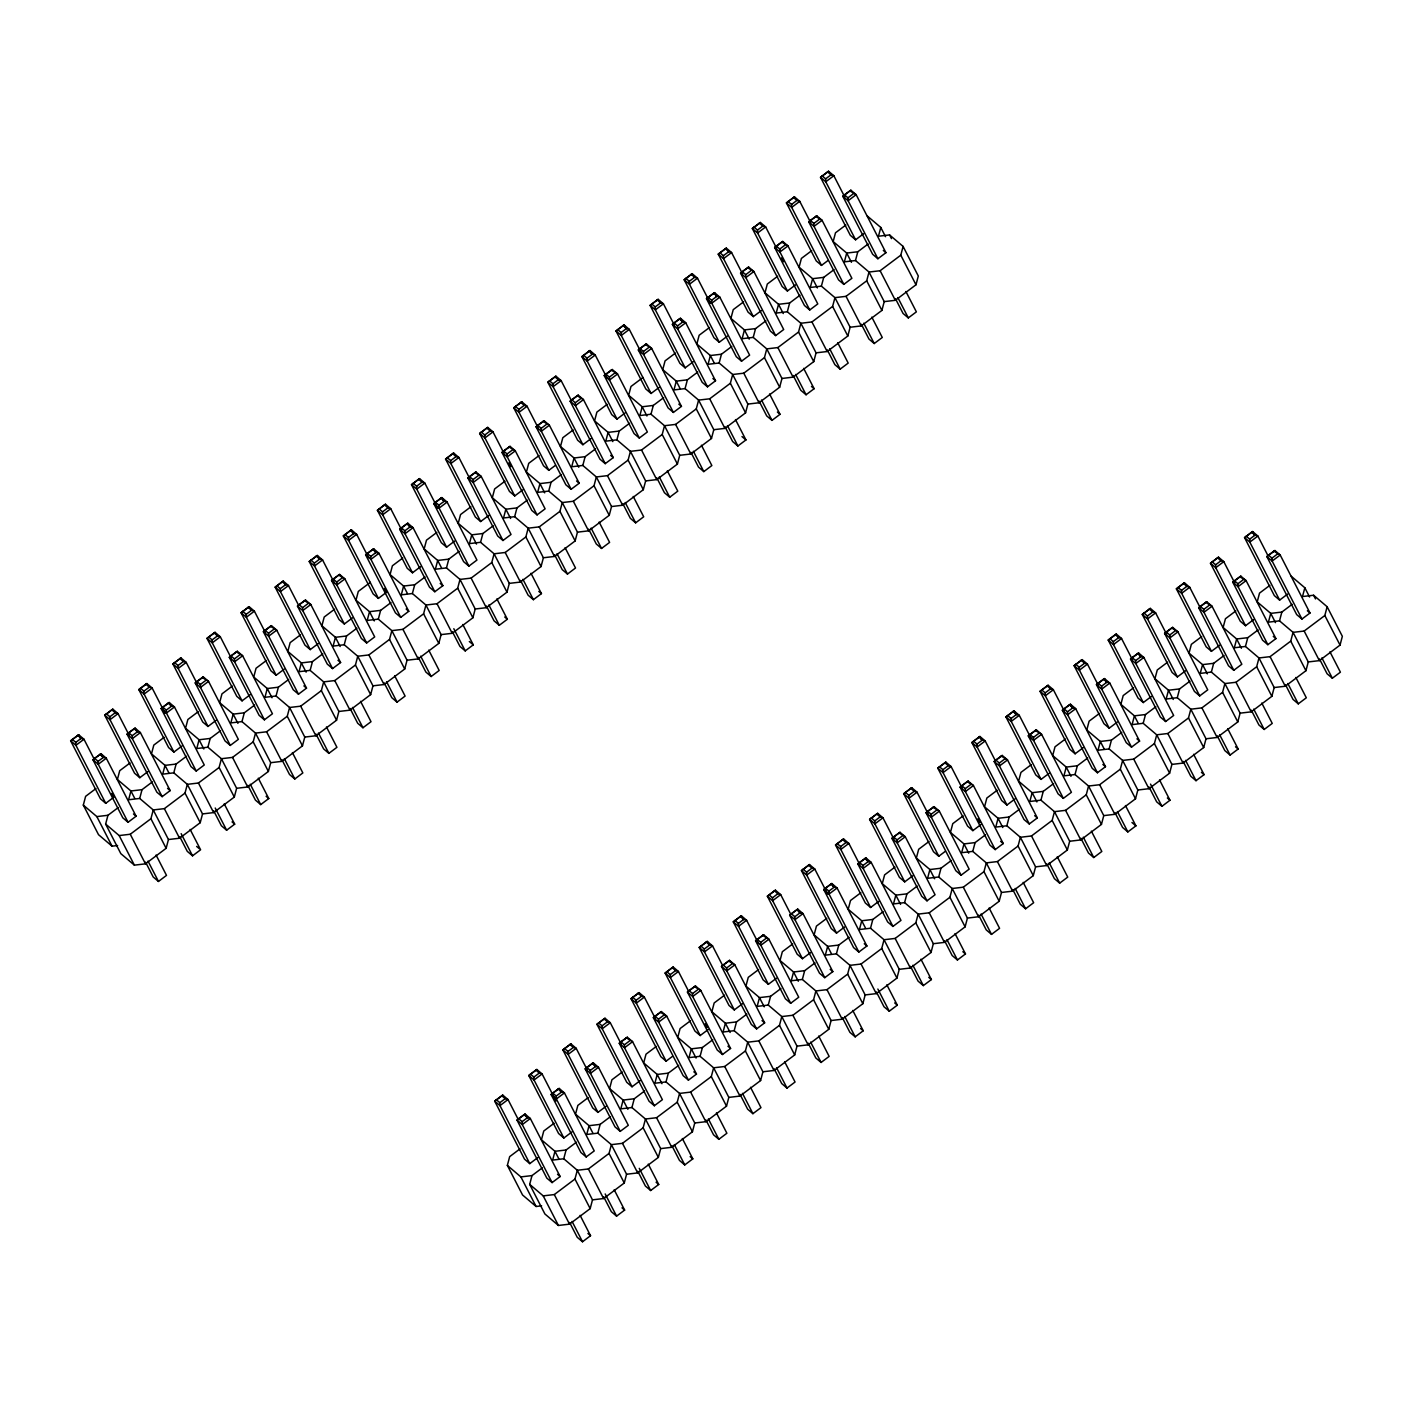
<?xml version="1.0" encoding="UTF-8"?>
<svg xmlns="http://www.w3.org/2000/svg" width="1413" height="1413" viewBox="0 0 1413 1413"><rect width="100%" height="100%" fill="white"/><g stroke="black" fill="none" stroke-linecap="round" stroke-linejoin="round"><path stroke-width="1.5" d="M117.597 845.522L112.051 846.175L98.521 834.677L83.314 805.092L85.628 796.331L95.96 788.56M130.049 762.949L119.716 770.703L117.403 779.481L130.932 790.98L128.618 799.758L139.71 798.451L153.24 809.949L168.447 839.534L166.133 848.312L145.468 863.838L134.376 865.145L120.829 853.646L105.639 824.062L107.953 815.283L118.286 807.529M139.71 798.451L142.024 789.673L152.357 781.901M105.639 824.062L119.169 835.56L130.261 834.253L150.926 818.728L153.24 809.949L164.35 808.642L185.015 793.099L187.328 784.339L173.799 772.84L162.707 774.147L165.021 765.369L151.491 753.871L153.805 745.093L164.138 737.321M173.799 772.84L176.113 764.062L186.445 756.291M168.447 839.534L179.557 838.227L200.222 822.684L202.536 813.923L213.646 812.599L234.311 797.073L236.625 788.295L221.417 758.71L207.888 747.212L210.201 738.451L220.534 730.68M202.536 813.923L187.328 784.339L198.438 783.014L219.103 767.489L221.417 758.71L232.527 757.403L253.192 741.878L255.506 733.1L241.976 721.601L230.867 722.908L233.18 714.13L219.651 702.632L221.965 693.871L232.297 686.1M241.976 721.601L244.29 712.823L254.623 705.069M236.625 788.295L247.717 786.988L268.382 771.463L270.713 762.684L281.805 761.377L302.47 745.852L304.784 737.074L289.577 707.489L276.047 695.991L278.379 687.213L288.711 679.441M270.713 762.684L255.506 733.1L266.598 731.793L287.263 716.267L289.577 707.489L300.686 706.182L321.352 690.639L323.665 681.878L310.136 670.38L299.044 671.687L301.358 662.909L287.828 651.411L290.142 642.632L300.474 634.861M310.136 670.38L312.45 661.602L322.782 653.83M304.784 737.074L315.894 735.767L336.559 720.224L338.873 711.463L349.982 710.156L370.648 694.613L372.961 685.835L357.754 656.25L344.224 644.752L346.538 635.991L356.871 628.22M338.873 711.463L323.665 681.878L334.775 680.571L355.44 665.028L357.754 656.25L368.864 654.943L389.529 639.418L391.843 630.64L378.313 619.141L367.203 620.448L369.517 611.67L355.988 600.189L358.301 591.411L370.365 582.35M378.313 619.141L380.627 610.363L390.959 602.609M372.961 685.835L384.053 684.528L404.719 669.003L407.05 660.224L418.142 658.917L438.807 643.392L441.121 634.614L425.931 605.029L412.384 593.531L414.716 584.752L425.048 576.981M407.05 660.224L391.843 630.64L402.935 629.333L423.6 613.807L425.931 605.029L437.023 603.722L457.688 588.197L460.002 579.418L446.473 567.92L435.381 569.227L437.694 560.449L424.165 548.951L426.479 540.172L436.811 532.418M446.473 567.92L448.786 559.142L459.119 551.37M441.121 634.614L452.231 633.307L472.896 617.781L475.21 609.003L486.319 607.696L506.984 592.153L509.298 583.375L494.091 553.79L480.561 542.292L482.875 533.531L493.208 525.76M475.21 609.003L460.002 579.418L471.112 578.111L491.777 562.568L494.091 553.79L505.2 552.483L525.866 536.958L528.179 528.179L514.65 516.681L503.54 517.988L505.854 509.228L492.325 497.729L494.638 488.951L504.971 481.179M514.65 516.681L516.964 507.903L527.296 500.149M509.298 583.375L520.39 582.068L541.055 566.542L543.387 557.764L554.479 556.457L575.144 540.932L577.458 532.153L562.268 502.569L548.721 491.07L551.052 482.292L561.385 474.538M543.387 557.764L528.179 528.179L539.271 526.872L559.937 511.347L562.268 502.569L573.36 501.262L594.025 485.736L596.339 476.958L582.81 465.46L571.717 466.767L574.031 457.989L560.502 446.49L562.816 437.712L573.148 429.958M582.81 465.46L585.123 456.682L595.456 448.91M577.458 532.153L588.567 530.846L609.233 515.321L611.546 506.543L622.656 505.236L643.321 489.693L645.635 480.932L630.428 451.348L616.898 439.849L619.212 431.071L629.544 423.299M611.546 506.543L596.339 476.958L607.449 475.651L628.114 460.108L630.428 451.348L641.537 450.023L662.202 434.498L664.516 425.719L650.987 414.221L639.877 415.528L642.191 406.767L628.661 395.269L630.975 386.491L643.039 377.43M650.987 414.221L653.301 405.443L663.633 397.689M645.635 480.932L656.727 479.608L677.41 464.082L679.724 455.304L690.816 453.997L711.481 438.472L713.795 429.693L698.605 400.109L685.058 388.61L687.389 379.832L697.722 372.078M679.724 455.304L664.516 425.719L675.608 424.412L696.273 408.887L698.605 400.109L709.697 398.802L730.362 383.276L732.676 374.498L719.146 363L708.054 364.307L710.368 355.528L696.839 344.03L699.152 335.252L709.485 327.498M541.638 1205.837L536.092 1206.49L522.563 1194.992L507.355 1165.407L509.669 1156.646L520.002 1148.875M719.146 363L721.46 354.221L731.793 346.45M554.09 1123.264L543.758 1131.018L541.444 1139.796L554.973 1151.295L552.66 1160.073L563.752 1158.766L577.299 1170.264L592.489 1199.849L590.175 1208.627L569.51 1224.153L558.418 1225.46L544.888 1213.961L529.681 1184.377L531.995 1175.598L542.327 1167.845M713.795 429.693L724.904 428.386L745.569 412.861L747.883 404.083L758.993 402.776L779.658 387.233L781.972 378.472L766.764 348.887L753.235 337.389L755.549 328.611L765.881 320.839M747.883 404.083L732.676 374.498L743.786 373.191L764.451 357.648L766.764 348.887L777.874 347.563L798.539 332.037L800.853 323.259L787.324 311.761L776.214 313.068L778.528 304.307L764.998 292.809L767.312 284.031L777.645 276.259M563.752 1158.766L566.083 1149.988L576.416 1142.216M787.324 311.761L789.637 303L799.97 295.229M529.681 1184.377L543.21 1195.875L554.302 1194.568L574.967 1179.043L577.299 1170.264L588.391 1168.957L609.056 1153.414L611.37 1144.654L597.84 1133.155L586.748 1134.462L589.062 1125.684L575.533 1114.186L577.846 1105.408L588.179 1097.636M597.84 1133.155L600.154 1124.377L610.487 1116.606M781.972 378.472L793.082 377.147L813.747 361.622L816.06 352.844L827.153 351.537L847.818 336.011L850.131 327.233L834.942 297.648L821.395 286.15L823.726 277.372L834.059 269.618M816.06 352.844L800.853 323.259L811.945 321.952L832.61 306.427L834.942 297.648L846.034 296.341L866.699 280.816L869.013 272.038L855.483 260.54L844.391 261.847L846.705 253.068L833.175 241.57L835.489 232.792L845.822 225.038M592.489 1199.849L603.598 1198.542L624.263 1182.999L626.577 1174.238L637.687 1172.931L658.352 1157.388L660.666 1148.61L645.458 1119.025L631.929 1107.527L634.243 1098.766L644.575 1090.995M855.483 260.54L857.797 251.761L868.13 243.99M626.577 1174.238L611.37 1144.654L622.479 1143.329L643.145 1127.804L645.458 1119.025L656.568 1117.718L677.233 1102.193L679.547 1093.415L666.018 1081.916L654.908 1083.223L657.222 1074.445L643.692 1062.947L646.006 1054.186L656.339 1046.415M867.246 215.959L880.794 227.458L878.462 236.236L889.572 234.929L903.101 246.427L918.309 276.012L915.995 284.772L895.33 300.315L884.22 301.623L881.906 310.401L861.241 325.926L850.131 327.233M666.018 1081.916L668.331 1073.138L678.664 1065.384M884.22 301.623L869.013 272.038L880.122 270.731L900.788 255.188L903.101 246.427M660.666 1148.61L671.758 1147.303L692.441 1131.778L694.754 1122.999L705.846 1121.692L726.512 1106.167L728.825 1097.389L713.636 1067.804L700.089 1056.306L702.42 1047.528L712.753 1039.756M694.754 1122.999L679.547 1093.415L690.639 1092.108L711.304 1076.582L713.636 1067.804L724.728 1066.497L745.393 1050.972L747.707 1042.193L734.177 1030.695L723.085 1032.002L725.399 1023.224L711.869 1011.726L714.183 1002.947L724.516 995.194M734.177 1030.695L736.491 1021.917L746.823 1014.145M728.825 1097.389L739.935 1096.082L760.6 1080.556L762.914 1071.778L774.024 1070.471L794.689 1054.928L797.003 1046.15L781.795 1016.565L768.266 1005.067L770.58 996.306L780.912 988.535M762.914 1071.778L747.707 1042.193L758.816 1040.886L779.481 1025.343L781.795 1016.565L792.905 1015.258L813.57 999.733L815.884 990.955L802.354 979.456L791.245 980.763L793.558 972.003L780.029 960.504L782.343 951.726L792.675 943.955M802.354 979.456L804.668 970.678L815.001 962.924M797.003 1046.15L808.112 1044.843L828.777 1029.318L831.091 1020.539L842.183 1019.232L862.848 1003.707L865.162 994.929L849.972 965.344L836.425 953.846L838.757 945.067L849.089 937.314M831.091 1020.539L815.884 990.955L826.976 989.648L847.641 974.122L849.972 965.344L861.065 964.037L881.73 948.512L884.043 939.733L870.514 928.235L859.422 929.542L861.736 920.764L848.206 909.265L850.52 900.487L860.853 892.733M870.514 928.235L872.828 919.457L883.16 911.685M865.162 994.929L876.272 993.622L896.937 978.096L899.251 969.318L910.361 968.011L931.026 952.468L933.339 943.707L918.132 914.105L904.603 902.624L906.916 893.846L917.249 886.075M899.251 969.318L884.043 939.733L895.153 938.426L915.818 922.883L918.132 914.105L929.242 912.798L949.907 897.273L952.221 888.494L938.691 876.996L927.582 878.303L929.895 869.543L916.366 858.044L918.68 849.266L929.012 841.494M938.691 876.996L941.005 868.218L951.338 860.464M933.339 943.707L944.449 942.383L965.114 926.857L967.428 918.079L978.52 916.772L999.185 901.247L1001.499 892.468L986.309 862.884L972.762 851.385L975.094 842.607L985.426 834.853M967.428 918.079L952.221 888.494L963.313 887.187L983.978 871.662L986.309 862.884L997.401 861.577L1018.067 846.051L1020.38 837.273L1006.851 825.775L995.759 827.082L998.073 818.304L984.543 806.805L986.857 798.027L997.189 790.273M1006.851 825.775L1009.165 816.997L1019.497 809.225M1001.499 892.468L1012.609 891.161L1033.274 875.636L1035.588 866.858L1046.697 865.551L1067.363 850.008L1069.676 841.247L1054.469 811.663L1040.939 800.164L1043.253 791.386L1053.586 783.614M1035.588 866.858L1020.38 837.273L1031.49 835.966L1052.155 820.423L1054.469 811.663L1065.579 810.338L1086.244 794.812L1088.558 786.034L1075.028 774.536L1063.918 775.843L1066.232 767.082L1052.703 755.584L1055.016 746.806L1065.349 739.034M1075.028 774.536L1077.342 765.775L1087.674 758.004M1069.676 841.247L1080.786 839.923L1101.451 824.397L1103.765 815.619L1114.857 814.312L1135.522 798.787L1137.836 790.008L1122.646 760.424L1109.117 748.925L1111.43 740.147L1121.763 732.393M1103.765 815.619L1088.558 786.034L1099.65 784.727L1120.315 769.202L1122.646 760.424L1133.738 759.117L1154.403 743.591L1156.717 734.813L1143.188 723.315L1132.096 724.622L1134.409 715.843L1120.88 704.345L1123.194 695.567L1133.526 687.813M1143.188 723.315L1145.501 714.536L1155.834 706.765M1137.836 790.008L1148.946 788.701L1169.611 773.176L1171.925 764.398L1183.034 763.091L1203.699 747.548L1206.013 738.787L1190.806 709.202L1177.276 697.704L1179.59 688.926L1189.923 681.154M1171.925 764.398L1156.717 734.813L1167.827 733.506L1188.492 717.963L1190.806 709.202L1201.915 707.878L1222.581 692.352L1224.894 683.574L1211.365 672.076L1200.255 673.4L1202.569 664.622L1189.04 653.124L1191.353 644.346L1201.686 636.574M1211.365 672.076L1213.679 663.315L1224.011 655.544M1206.013 738.787L1217.123 737.462L1237.788 721.937L1240.102 713.159L1251.194 711.852L1271.859 696.326L1274.173 687.548L1258.983 657.963L1245.454 646.465L1247.767 637.687L1258.1 629.933M1240.102 713.159L1224.894 683.574L1236.004 682.267L1256.669 666.742L1258.983 657.963L1270.075 656.656L1290.74 641.131L1293.054 632.353L1279.524 620.855L1268.432 622.162L1270.746 613.383L1257.217 601.885L1259.531 593.107L1269.863 585.353M1279.524 620.855L1281.838 612.076L1292.171 604.305M1291.288 576.274L1304.835 587.773L1302.503 596.551L1313.613 595.244L1327.143 606.742L1342.35 636.327L1340.036 645.105L1319.371 660.63L1308.261 661.938L1305.948 670.716L1285.282 686.241L1274.173 687.548M1308.261 661.938L1293.054 632.353L1304.164 631.046L1324.829 615.52L1327.143 606.742M93.912 758.587L83.968 739.246L78.704 734.778L70.65 740.818L100.464 798.822L105.728 803.308L113.782 797.25L111.804 793.382M128.989 734.901L118.056 713.636L112.793 709.149L104.739 715.208L134.553 773.211L139.816 777.698L147.87 771.639M165.056 713.159L152.145 688.025L146.864 683.539L138.827 689.597L168.624 747.601L173.905 752.069L181.959 746.029M197.149 683.68L186.233 662.414L180.952 657.928L172.898 663.969L202.713 721.99L207.994 726.459L216.03 720.418M231.237 658.052L220.304 636.786L215.041 632.317L206.987 638.358L236.801 696.362L242.065 700.848L250.119 694.79M265.326 632.441L254.393 611.175L249.13 606.689L241.075 612.747L270.89 670.751L276.153 675.237L284.207 669.179M298.408 604.888L288.482 585.565L283.201 581.079L275.164 587.137L304.961 645.14L310.242 649.609L318.296 643.569M334.492 583.145L322.57 559.954L317.289 555.468L309.235 561.526L339.049 619.53L344.33 623.998L352.367 617.958M368.563 557.534L356.641 534.326L351.378 529.857L343.324 535.898L373.138 593.902L378.401 598.388L386.456 592.33L384.477 588.462M94.583 758.357L92.975 759.788L122.772 817.791L128.053 822.278L136.107 816.219L106.293 758.216L101.012 753.73L94.583 758.357L98.098 761.342L98.239 764.256L128.053 822.278M401.663 529.981L390.73 508.715L385.466 504.229L377.412 510.287L407.227 568.291L412.49 572.777L420.544 566.719M128.671 732.746L127.046 734.177L156.861 792.181L162.142 796.649L170.178 790.609L140.382 732.605L135.1 728.119L128.671 732.746L132.186 735.731L132.327 738.646L162.142 796.649M437.73 508.238L424.818 483.105L419.537 478.618L411.501 484.677L441.298 542.68L446.579 547.167L454.633 541.108M162.76 707.136L161.135 708.549L190.949 766.553L196.213 771.039L204.267 764.981L174.453 706.977L169.189 702.508L162.76 707.136L166.275 710.121L166.416 713.035L196.213 771.039M469.84 478.76L458.907 457.494L453.626 453.008L445.572 459.066L475.386 517.07L480.667 521.538L488.704 515.498M196.849 681.508L195.224 682.938L225.038 740.942L230.301 745.428L238.355 739.37L208.541 681.366L203.278 676.898L196.849 681.508L200.363 684.493L200.487 687.424L230.301 745.428M503.911 453.149L492.978 431.866L487.715 427.397L479.661 433.438L509.475 491.441L514.738 495.928L522.792 489.869M230.92 655.897L229.312 657.328L259.109 715.331L264.39 719.818L272.444 713.759L242.63 655.756L237.349 651.269L230.92 655.897L234.434 658.882L234.576 661.814L264.39 719.818M538 427.521L527.067 406.255L521.803 401.787L513.749 407.827L543.563 465.831L548.827 470.317L555.274 465.478M265.008 630.286L263.383 631.717L293.197 689.721L298.479 694.189L306.515 688.149L276.718 630.145L271.437 625.659L265.008 630.286L268.523 633.271L268.664 636.186L298.479 694.189M571.099 399.985L561.155 380.645L555.874 376.158L547.838 382.217L577.634 440.22L582.915 444.706L590.97 438.648M299.097 604.676L297.472 606.089L327.286 664.11L332.55 668.579L340.604 662.538L310.789 604.517L305.526 600.048L299.097 604.676L302.612 607.661L302.753 610.575L332.55 668.579M607.166 378.225L595.244 355.034L589.963 350.548L581.909 356.606L611.723 414.61L617.004 419.078L625.041 413.038M333.185 579.047L331.56 580.478L361.375 638.482L366.638 642.968L374.692 636.91L344.878 578.906L339.615 574.437L333.185 579.047L336.7 582.05L336.824 584.964L366.638 642.968M641.255 352.614L629.315 329.406L624.051 324.937L615.997 330.978L645.812 388.981L651.075 393.468L659.129 387.427M367.256 553.437L365.649 554.867L395.446 612.871L400.727 617.357L408.781 611.299L378.967 553.295L373.686 548.809L367.256 553.437L370.771 556.422L370.913 559.354L400.727 617.357M674.337 325.061L663.404 303.795L658.14 299.326L650.086 305.367L679.9 363.371L685.164 367.857L693.218 361.799M401.345 527.826L399.72 529.257L429.534 587.26L434.815 591.729L442.87 585.689L413.055 527.685L407.774 523.199L401.345 527.826L404.86 530.811L405.001 533.725L434.815 591.729M710.403 303.318L697.492 278.184L692.211 273.698L684.175 279.756L713.971 337.76L719.252 342.246L727.306 336.188M435.434 502.216L433.809 503.629L463.623 561.65L468.886 566.118L476.94 560.078L447.126 502.074L441.863 497.588L435.434 502.216L438.948 505.2L439.09 508.115L468.886 566.118M742.514 273.839L731.581 252.574L726.3 248.087L718.246 254.146L748.06 312.149L753.341 316.618L761.377 310.577M469.522 476.587L467.897 478.018L497.712 536.022L502.975 540.508L511.029 534.45L481.215 476.446L475.951 471.977L469.522 476.587L473.037 479.59L473.161 482.504L502.975 540.508M776.585 248.229L765.652 226.945L760.388 222.477L752.334 228.517L782.148 286.539L787.412 291.007L795.466 284.967M503.593 450.977L501.986 452.407L531.783 510.411L537.064 514.897L545.118 508.839L515.303 450.835L510.04 446.349L503.593 450.977L507.108 453.962L507.249 456.894L537.064 514.897M810.673 222.6L799.74 201.335L794.477 196.866L786.423 202.907L816.237 260.91L821.501 265.397L827.947 260.557M537.682 425.366L536.057 426.797L565.871 484.8L571.152 489.269L579.206 483.228L549.392 425.225L544.111 420.738L537.682 425.366L541.197 428.351L541.338 431.265L571.152 489.269M844.762 196.99L833.829 175.724L828.548 171.238L820.511 177.296L850.308 235.3L855.589 239.786L863.643 233.728M571.77 399.755L570.146 401.186L599.96 459.19L605.223 463.658L613.277 457.618L583.463 399.614L578.2 395.128L571.77 399.755L575.285 402.74L575.427 405.655L605.223 463.658M605.859 374.145L604.234 375.558L634.048 433.561L639.312 438.048L647.366 431.989L617.552 373.986L612.288 369.517L605.859 374.145L609.374 377.13L609.498 380.044L639.312 438.048M639.948 348.516L638.323 349.947L668.119 407.951L673.4 412.437L681.455 406.379L651.64 348.375L646.377 343.889L639.948 348.516L643.445 351.501L643.586 354.433L673.4 412.437M674.019 322.906L672.394 324.336L702.208 382.34L707.489 386.826L715.543 380.768L685.729 322.765L680.448 318.278L674.019 322.906L677.534 325.891L677.675 328.805L707.489 386.826M708.107 297.295L706.482 298.726L736.297 356.73L741.56 361.198L749.614 355.158L719.818 297.154L714.536 292.668L708.107 297.295L711.622 300.28L711.763 303.194L741.56 361.198M742.196 271.685L740.571 273.098L770.385 331.101L775.649 335.588L783.703 329.529L753.888 271.526L748.625 267.057L742.196 271.685L745.711 274.67L745.834 277.584L775.649 335.588M776.285 246.056L774.66 247.487L804.456 305.491L809.737 309.977L817.791 303.919L787.977 245.915L782.714 241.446L776.285 246.056L779.799 249.041L779.923 251.973L809.737 309.977M810.356 220.446L808.731 221.876L838.545 279.88L843.826 284.366L851.88 278.308L822.066 220.304L816.785 215.818L810.356 220.446L813.87 223.431L814.012 226.363L843.826 284.366M844.444 194.835L842.819 196.266L872.633 254.269L877.897 258.738L885.951 252.697L856.154 194.694L850.873 190.207L844.444 194.835L847.959 197.82L848.1 200.734L877.897 258.738M517.953 1118.902L508.009 1099.561L502.745 1095.093L494.691 1101.133L524.506 1159.137L529.769 1163.623L537.823 1157.565M556.016 1101.027L542.097 1073.951L536.834 1069.464L528.78 1075.523L558.594 1133.526L563.858 1138.013L571.912 1131.954M587.119 1069.606L576.186 1048.34L570.905 1043.854L562.869 1049.912L592.665 1107.916L597.946 1112.384L606 1106.344M621.208 1043.995L610.275 1022.729L604.994 1018.243L596.94 1024.284L626.754 1082.305L632.035 1086.774L640.071 1080.733M655.279 1018.367L644.346 997.101L639.082 992.633L631.028 998.673L660.842 1056.677L666.106 1061.163L672.553 1056.323M688.378 990.831L678.434 971.49L673.171 967.004L665.117 973.062L694.931 1031.066L700.194 1035.552L708.249 1029.494M722.467 965.22L712.523 945.88L707.242 941.394L699.205 947.452L729.002 1005.455L734.283 1009.924L742.337 1003.884M758.534 943.46L746.612 920.269L741.33 915.783L733.276 921.841L763.091 979.845L768.372 984.313L776.408 978.273M790.626 913.981L780.683 894.641L775.419 890.172L767.365 896.213L797.179 954.217L802.443 958.703L810.497 952.645M518.624 1118.672L517.017 1120.103L546.813 1178.106L552.094 1182.593L560.149 1176.534L530.334 1118.531L525.053 1114.045L518.624 1118.672L522.139 1121.657L522.28 1124.589L552.094 1182.593M827.7 894.164L814.771 869.03L809.508 864.562L801.454 870.602L831.268 928.606L836.531 933.092L844.585 927.034M552.713 1093.061L551.088 1094.492L580.902 1152.496L586.183 1156.964L594.237 1150.924L564.423 1092.92L559.142 1088.434L552.713 1093.061L556.227 1096.046L556.369 1098.961L586.183 1156.964M859.793 864.685L848.86 843.42L843.579 838.933L835.542 844.992L865.339 902.995L870.62 907.482L878.674 901.423M586.801 1067.451L585.176 1068.864L614.991 1126.868L620.254 1131.354L628.308 1125.313L598.494 1067.292L593.23 1062.823L586.801 1067.451L590.316 1070.436L590.457 1073.35L620.254 1131.354M893.881 839.075L882.948 817.809L877.667 813.323L869.613 819.381L899.427 877.385L904.709 881.853L912.745 875.813M620.89 1041.823L619.265 1043.253L649.079 1101.257L654.343 1105.743L662.397 1099.685L632.582 1041.681L627.319 1037.213L620.89 1041.823L624.405 1044.808L624.528 1047.74L654.343 1105.743M927.952 813.464L917.019 792.181L911.756 787.712L903.702 793.753L933.516 851.756L938.78 856.243L945.226 851.403M654.978 1016.212L653.354 1017.643L683.15 1075.646L688.431 1080.133L696.485 1074.074L666.671 1016.071L661.408 1011.584L654.978 1016.212L658.476 1019.197L658.617 1022.129L688.431 1080.133M962.041 787.836L951.108 766.57L945.845 762.102L937.79 768.142L967.605 826.146L972.868 830.632L980.922 824.574M689.049 990.601L687.424 992.032L717.239 1050.036L722.52 1054.504L730.574 1048.464L700.76 990.46L695.479 985.974L689.049 990.601L692.564 993.586L692.706 996.501L722.52 1054.504M995.141 760.3L985.197 740.96L979.915 736.473L971.879 742.532L1001.676 800.535L1006.957 805.021L1015.011 798.963M723.138 964.991L721.513 966.404L751.327 1024.425L756.591 1028.894L764.645 1022.853L734.848 964.849L729.567 960.363L723.138 964.991L726.653 967.976L726.794 970.89L756.591 1028.894M1031.207 738.54L1019.285 715.349L1014.004 710.863L1005.95 716.921L1035.764 774.925L1041.045 779.393L1049.1 773.353M757.227 939.362L755.602 940.793L785.416 998.797L790.679 1003.283L798.734 997.225L768.919 939.221L763.656 934.752L757.227 939.362L760.742 942.365L760.865 945.279L790.679 1003.283M1064.289 711.004L1053.356 689.721L1048.093 685.252L1040.039 691.293L1069.853 749.314L1075.116 753.783L1083.17 747.742M791.315 913.752L789.69 915.182L819.487 973.186L824.768 977.672L832.822 971.614L803.008 913.61L797.744 909.124L791.315 913.752L794.83 916.737L794.954 919.669L824.768 977.672M1098.378 685.376L1087.445 664.11L1082.181 659.641L1074.127 665.682L1103.942 723.686L1109.205 728.172L1117.259 722.114M825.386 888.141L823.761 889.572L853.576 947.575L858.857 952.044L866.911 946.004L837.097 888L831.815 883.514L825.386 888.141L828.901 891.126L829.042 894.04L858.857 952.044M1132.467 659.765L1121.533 638.499L1116.27 634.013L1108.216 640.071L1138.013 698.075L1143.294 702.561L1151.348 696.503M859.475 862.531L857.85 863.961L887.664 921.965L892.928 926.433L900.982 920.393L871.185 862.389L865.904 857.903L859.475 862.531L862.99 865.515L863.131 868.43L892.928 926.433M1166.555 634.154L1155.622 612.889L1150.341 608.402L1142.287 614.461L1172.101 672.464L1177.382 676.933L1185.436 670.892M893.564 836.92L891.939 838.333L921.753 896.337L927.016 900.823L935.07 894.765L905.256 836.761L899.993 832.292L893.564 836.92L897.078 839.905L897.202 842.819L927.016 900.823M1200.626 608.544L1189.711 587.278L1184.43 582.792L1176.375 588.832L1206.19 646.854L1211.453 651.322L1219.507 645.282M927.652 811.292L926.027 812.722L955.842 870.726L961.105 875.212L969.159 869.154L939.345 811.15L934.081 806.664L927.652 811.292L931.167 814.277L931.291 817.209L961.105 875.212M1234.715 582.915L1223.782 561.65L1218.518 557.181L1210.464 563.222L1240.278 621.225L1245.542 625.712L1253.596 619.653M961.723 785.681L960.098 787.112L989.912 845.115L995.194 849.602L1003.248 843.543L973.433 785.54L968.152 781.053L961.723 785.681L965.238 788.666L965.379 791.58L995.194 849.602M1267.814 555.38L1257.87 536.039L1252.607 531.553L1244.553 537.611L1274.349 595.615L1279.63 600.101L1287.685 594.043M995.812 760.07L994.187 761.501L1024.001 819.505L1029.282 823.973L1037.319 817.933L1007.522 759.929L1002.241 755.443L995.812 760.07L999.327 763.055L999.468 765.97L1029.282 823.973M1029.9 734.46L1028.275 735.873L1058.09 793.876L1063.353 798.363L1071.407 792.304L1041.593 734.301L1036.33 729.832L1029.9 734.46L1033.415 737.445L1033.539 740.359L1063.353 798.363M1063.989 708.831L1062.364 710.262L1092.178 768.266L1097.442 772.752L1105.496 766.694L1075.682 708.69L1070.418 704.222L1063.989 708.831L1067.504 711.816L1067.627 714.748L1097.442 772.752M1098.06 683.221L1096.453 684.651L1126.249 742.655L1131.53 747.141L1139.585 741.083L1109.77 683.08L1104.489 678.593L1098.06 683.221L1101.575 686.206L1101.716 689.138L1131.53 747.141M1132.149 657.61L1130.524 659.041L1160.338 717.045L1165.619 721.513L1173.655 715.473L1143.859 657.469L1138.578 652.983L1132.149 657.61L1135.663 660.595L1135.805 663.509L1165.619 721.513M1166.237 632L1164.612 633.413L1194.427 691.416L1199.69 695.903L1207.744 689.862L1177.93 631.841L1172.666 627.372L1166.237 632L1169.752 634.985L1169.876 637.899L1199.69 695.903M1200.326 606.371L1198.701 607.802L1228.515 665.806L1233.779 670.292L1241.833 664.234L1212.018 606.23L1206.755 601.761L1200.326 606.371L1203.841 609.356L1203.964 612.288L1233.779 670.292M1234.397 580.761L1232.79 582.191L1262.586 640.195L1267.867 644.681L1275.921 638.623L1246.107 580.619L1240.826 576.133L1234.397 580.761L1237.912 583.746L1238.053 586.678L1267.867 644.681M1268.485 555.15L1266.86 556.581L1296.675 614.584L1301.956 619.053L1309.992 613.012L1280.196 555.009L1274.915 550.522L1268.485 555.15L1272 558.135L1272.142 561.049L1301.956 619.053M112.793 709.149L104.739 715.208L110.002 719.694L139.816 777.698M146.864 683.539L138.827 689.597L144.091 694.066L173.905 752.069M180.952 657.928L172.898 663.969L178.179 668.455L207.994 726.459M215.041 632.317L206.987 638.358L212.268 642.844L242.065 700.848M249.13 606.689L241.075 612.747L246.339 617.234L276.153 675.237M283.201 581.079L275.164 587.137L280.428 591.605L310.242 649.609M385.466 504.229L377.412 510.287L382.676 514.774L412.49 572.777M419.537 478.618L411.501 484.677L416.764 489.145L446.579 547.167M453.626 453.008L445.572 459.066L450.853 463.535L480.667 521.538M487.715 427.397L479.661 433.438L484.942 437.924L514.738 495.928M521.803 401.787L513.749 407.827L519.013 412.313L548.827 470.317M555.874 376.158L547.838 382.217L553.101 386.685L582.915 444.706M658.14 299.326L650.086 305.367L655.349 309.853L685.164 367.857M692.211 273.698L684.175 279.756L689.438 284.243L719.252 342.246M726.3 248.087L718.246 254.146L723.527 258.614L753.341 316.618M760.388 222.477L752.334 228.517L757.615 233.004L787.412 291.007M794.477 196.866L786.423 202.907L791.686 207.393L821.501 265.397M828.548 171.238L820.511 177.296L825.775 181.782L855.589 239.786M105.728 803.308L75.913 745.305L75.79 742.373L81.159 738.345L83.968 739.246L75.913 745.305L70.65 740.818L78.704 734.778L80.682 738.646M109.878 716.762L115.23 712.735L118.056 713.636L110.002 719.694L109.878 716.762L106.364 713.777M143.949 691.151L149.319 687.124L152.145 688.025L144.091 694.066L143.949 691.151L140.435 688.166M178.038 665.541L183.407 661.496L186.233 662.414L178.179 668.455L178.038 665.541L174.523 662.556M212.127 639.93L217.496 635.885L220.304 636.786L212.268 642.844L212.127 639.93L208.612 636.927M246.215 614.302L251.567 610.275L254.393 611.175L246.339 617.234L246.215 614.302L242.7 611.317M280.286 588.691L285.656 584.664L288.482 585.565L280.428 591.605L280.286 588.691L276.771 585.706M344.33 623.998L314.516 565.995L314.375 563.081L319.744 559.036L322.57 559.954L314.516 565.995L309.235 561.526L317.289 555.468L319.285 559.336M378.401 598.388L348.605 540.384L348.463 537.47L353.833 533.425L356.641 534.326L348.605 540.384L343.324 535.898L351.378 529.857L353.356 533.725M382.552 511.842L387.921 507.815L390.73 508.715L382.676 514.774L382.552 511.842L379.037 508.857M416.623 486.231L421.992 482.204L424.818 483.105L416.764 489.145L416.623 486.231L413.108 483.246M450.712 460.62L456.081 456.576L458.907 457.494L450.853 463.535L450.712 460.62L447.197 457.635M484.8 435.01L490.17 430.965L492.978 431.866L484.942 437.924L484.8 435.01L481.285 432.025M518.889 409.381L524.258 405.354L527.067 406.255L519.013 412.313L518.889 409.381L515.374 406.396M552.96 383.771L558.329 379.744L561.155 380.645L553.101 386.685L552.96 383.771L549.445 380.786M617.004 419.078L587.19 361.074L587.049 358.16L592.418 354.133L595.244 355.034L587.19 361.074L581.909 356.606L589.963 350.548L591.959 354.416M651.075 393.468L621.278 335.464L621.137 332.55L626.507 328.505L629.315 329.406L621.278 335.464L615.997 330.978L624.051 324.937L626.03 328.805M655.226 306.921L660.595 302.894L663.404 303.795L655.349 309.853L655.226 306.921L651.711 303.936M689.297 281.311L694.666 277.284L697.492 278.184L689.438 284.243L689.297 281.311L685.782 278.326M723.385 255.7L728.755 251.673L731.581 252.574L723.527 258.614L723.385 255.7L719.871 252.715M757.474 230.089L762.843 226.045L765.652 226.945L757.615 233.004L757.474 230.089L753.959 227.104M791.563 204.479L796.932 200.434L799.74 201.335L791.686 207.393L791.563 204.479L788.048 201.476M825.634 178.85L831.003 174.823L833.829 175.724L825.775 181.782L825.634 178.85L822.119 175.866M203.278 676.898L195.224 682.938L200.487 687.424L208.541 681.366L202.218 677.481M237.349 651.269L229.312 657.328L234.576 661.814L242.63 655.756L236.289 651.87M271.437 625.659L263.383 631.717L268.664 636.186L276.718 630.145L270.378 626.259M305.526 600.048L297.472 606.089L302.753 610.575L310.789 604.517L304.466 600.631M339.615 574.437L331.56 580.478L336.824 584.964L344.878 578.906L338.555 575.02M475.951 471.977L467.897 478.018L473.161 482.504L481.215 476.446L474.892 472.56M510.04 446.349L501.986 452.407L507.249 456.894L515.303 450.835L508.963 446.95M544.111 420.738L536.057 426.797L541.338 431.265L549.392 425.225L543.051 421.339M578.2 395.128L570.146 401.186L575.427 405.655L583.463 399.614L577.14 395.711M612.288 369.517L604.234 375.558L609.498 380.044L617.552 373.986L611.228 370.1M646.377 343.889L638.323 349.947L643.586 354.433L651.64 348.375L645.299 344.489M748.625 267.057L740.571 273.098L745.834 277.584L753.888 271.526L747.565 267.64M782.714 241.446L774.66 247.487L779.923 251.973L787.977 245.915L781.636 242.029M816.785 215.818L808.731 221.876L814.012 226.363L822.066 220.304L815.725 216.419M850.873 190.207L842.819 196.266L848.1 200.734L856.154 194.694L849.814 190.808M98.098 761.342L103.467 757.315L106.293 758.216L98.239 764.256L92.975 759.788L101.012 753.73L103.008 757.598M132.186 735.731L137.556 731.704L140.382 732.605L132.327 738.646L127.046 734.177L135.1 728.119L137.096 731.987M166.275 710.121L171.644 706.076L174.453 706.977L166.416 713.035L161.135 708.549L169.189 702.508L171.167 706.376M200.363 684.493L205.733 680.465M234.434 658.882L239.804 654.855M268.523 633.271L273.892 629.244M302.612 607.661L307.981 603.616M336.7 582.05L342.07 578.005M370.771 556.422L376.141 552.395L378.967 553.295L370.913 559.354L365.649 554.867L373.686 548.809L375.681 552.677M404.86 530.811L410.229 526.784L413.055 527.685L405.001 533.725L399.72 529.257L407.774 523.199L409.77 527.067M438.948 505.2L444.318 501.156L447.126 502.074L439.09 508.115L433.809 503.629L441.863 497.588L443.859 501.456M473.037 479.59L478.406 475.545M507.108 453.962L512.477 449.935M541.197 428.351L546.566 424.324M575.285 402.74L580.655 398.696M609.374 377.13L614.743 373.085M643.445 351.501L648.814 347.474M677.534 325.891L682.903 321.864L685.729 322.765L677.675 328.805L672.394 324.336L680.448 318.278L682.444 322.146M711.622 300.28L716.992 296.253L719.818 297.154L711.763 303.194L706.482 298.726L714.536 292.668L716.532 296.536M745.711 274.67L751.08 270.625M779.799 249.041L785.151 245.014M813.87 223.431L819.24 219.404M847.959 197.82L853.328 193.793M198.209 711.71L187.876 719.482L185.562 728.26L199.092 739.758L203.843 748.996M266.386 660.489L256.053 668.243L253.739 677.021L267.269 688.52L272.02 697.775M334.545 609.25L324.213 617.022L321.899 625.8L335.429 637.298L340.18 646.536M402.723 558.029L392.39 565.783L390.076 574.561L403.606 586.059L407.403 593.46M470.882 506.79L460.55 514.562L458.236 523.34L471.765 534.838L476.517 544.076M539.059 455.569L528.727 463.323L526.413 472.101L539.943 483.599L544.694 492.854M607.219 404.33L596.887 412.101L594.573 420.88L608.102 432.378L612.853 441.615M675.396 353.109L665.064 360.88L662.75 369.641L676.279 381.139L680.077 388.54M743.574 301.87L733.241 309.641L730.91 318.42L744.439 329.918L749.208 339.155M811.733 250.649L801.401 258.42L799.087 267.181L812.616 278.679L817.368 287.934M145.592 862.16L153.187 876.961L158.468 881.447L166.504 875.389L156.066 855.042M179.663 836.549L187.275 851.35L192.539 855.819L200.593 849.778L190.137 829.431M213.752 810.938L221.364 825.722L226.628 830.208L234.682 824.168L224.225 803.82M247.84 785.328L255.435 800.111L260.716 804.598L268.77 798.539L258.314 778.21M281.929 759.699L289.524 774.501L294.805 778.987L302.841 772.929L292.403 752.581M316 734.089L323.612 748.89L328.876 753.359L336.93 747.318L326.474 726.971M350.088 708.478L357.701 723.279L362.964 727.748L371.018 721.707L360.562 701.36M384.177 682.868L391.772 697.651L397.053 702.137L405.107 696.079L394.651 675.75M418.266 657.257L425.861 672.04L431.142 676.527L439.178 670.469L428.74 650.139M452.337 631.629L459.949 646.43L465.213 650.898L473.267 644.858L462.81 624.511M486.425 606.018L494.038 620.819L499.301 625.288L507.355 619.247L496.899 598.9M520.514 580.407L528.109 595.191L533.39 599.677L541.444 593.619L530.988 573.289M554.603 554.797L562.197 569.58L567.478 574.067L575.515 568.008L565.076 547.679M588.673 529.169L596.286 543.97L601.549 548.438L609.604 542.398L599.147 522.051M622.762 503.558L630.375 518.359L635.638 522.828L643.692 516.787L633.236 496.44M656.851 477.947L664.446 492.731L669.727 497.217L677.781 491.159L667.325 470.829M690.939 452.337L698.534 467.12L703.815 471.606L711.852 465.548L701.413 445.219M725.01 426.708L732.623 441.51L737.886 445.996L745.94 439.938L735.484 419.59M759.099 401.098L766.711 415.899L771.975 420.368L780.029 414.327L769.573 393.98M793.188 375.487L800.782 390.271L806.064 394.757L814.118 388.716L803.661 368.369M827.276 349.876L834.871 364.66L840.152 369.146L848.189 363.088L837.75 342.758M861.347 324.248L868.96 339.049L874.223 343.536L882.277 337.477L871.821 317.13M895.436 298.638L903.048 313.439L908.312 317.907L916.366 311.867L905.91 291.52M502.745 1095.093L494.691 1101.133L499.972 1105.62L529.769 1163.623M536.834 1069.464L528.78 1075.523L534.043 1080.009L563.858 1138.013M570.905 1043.854L562.869 1049.912L568.132 1054.381L597.946 1112.384M604.994 1018.243L596.94 1024.284L602.221 1028.77L632.035 1086.774M639.082 992.633L631.028 998.673L636.309 1003.159L666.106 1061.163M673.171 967.004L665.117 973.062L670.38 977.549L700.194 1035.552M775.419 890.172L767.365 896.213L772.646 900.699L802.443 958.703M809.508 864.562L801.454 870.602L806.717 875.089L836.531 933.092M843.579 838.933L835.542 844.992L840.806 849.46L870.62 907.482M877.667 813.323L869.613 819.381L874.894 823.85L904.709 881.853M911.756 787.712L903.702 793.753L908.983 798.239L938.78 856.243M945.845 762.102L937.79 768.142L943.054 772.628L972.868 830.632M1048.093 685.252L1040.039 691.293L1045.32 695.779L1075.116 753.783M1082.181 659.641L1074.127 665.682L1079.391 670.168L1109.205 728.172M1116.27 634.013L1108.216 640.071L1113.479 644.558L1143.294 702.561M1150.341 608.402L1142.287 614.461L1147.568 618.929L1177.382 676.933M1184.43 582.792L1176.375 588.832L1181.657 593.319L1211.453 651.322M1218.518 557.181L1210.464 563.222L1215.728 567.708L1245.542 625.712M499.831 1102.705L505.2 1098.66L508.009 1099.561L499.972 1105.62L499.831 1102.705L496.316 1099.703M533.92 1077.077L539.289 1073.05L542.097 1073.951L534.043 1080.009L533.92 1077.077L530.405 1074.092M567.991 1051.466L573.36 1047.439L576.186 1048.34L568.132 1054.381L567.991 1051.466L564.476 1048.481M602.079 1025.856L607.449 1021.811L610.275 1022.729L602.221 1028.77L602.079 1025.856L598.564 1022.871M636.168 1000.245L641.537 996.2L644.346 997.101L636.309 1003.159L636.168 1000.245L632.653 997.242M670.257 974.617L675.626 970.59L678.434 971.49L670.38 977.549L670.257 974.617L666.742 971.632M734.283 1009.924L704.469 951.92L704.328 949.006L709.697 944.979L712.523 945.88L704.469 951.92L699.205 947.452L707.242 941.394L709.238 945.262M768.372 984.313L738.557 926.31L738.416 923.395L743.786 919.351L746.612 920.269L738.557 926.31L733.276 921.841L741.33 915.783L743.326 919.651M772.505 897.785L777.874 893.74L780.683 894.641L772.646 900.699L772.505 897.785L768.99 894.8M806.593 872.157L811.963 868.13L814.771 869.03L806.717 875.089L806.593 872.157L803.079 869.172M840.664 846.546L846.034 842.519L848.86 843.42L840.806 849.46L840.664 846.546L837.15 843.561M874.753 820.935L880.122 816.908L882.948 817.809L874.894 823.85L874.753 820.935L871.238 817.95M908.842 795.325L914.211 791.28L917.019 792.181L908.983 798.239L908.842 795.325L905.327 792.34M942.93 769.696L948.3 765.669L951.108 766.57L943.054 772.628L942.93 769.696L939.415 766.711M1006.957 805.021L977.142 747.018L977.001 744.086L982.371 740.059L985.197 740.96L977.142 747.018L971.879 742.532L979.915 736.473L981.911 740.341M1041.045 779.393L1011.231 721.389L1011.09 718.475L1016.459 714.448L1019.285 715.349L1011.231 721.389L1005.95 716.921L1014.004 710.863L1016 714.731M1045.178 692.865L1050.548 688.82L1053.356 689.721L1045.32 695.779L1045.178 692.865L1041.664 689.88M1079.267 667.254L1084.636 663.209L1087.445 664.11L1079.391 670.168L1079.267 667.254L1075.752 664.251M1113.338 641.626L1118.707 637.599L1121.533 638.499L1113.479 644.558L1113.338 641.626L1109.841 638.641M1147.427 616.015L1152.796 611.988L1155.622 612.889L1147.568 618.929L1147.427 616.015L1143.912 613.03M1181.515 590.404L1186.885 586.36L1189.711 587.278L1181.657 593.319L1181.515 590.404L1178 587.419M1215.604 564.794L1220.973 560.749L1223.782 561.65L1215.728 567.708L1215.604 564.794L1212.089 561.791M1279.63 600.101L1249.816 542.097L1249.693 539.165L1255.044 535.138L1257.87 536.039L1249.816 542.097L1244.553 537.611L1252.607 531.553L1254.585 535.421M627.319 1037.213L619.265 1043.253L624.528 1047.74L632.582 1041.681L626.259 1037.796M661.408 1011.584L653.354 1017.643L658.617 1022.129L666.671 1016.071L660.33 1012.185M695.479 985.974L687.424 992.032L692.706 996.501L700.76 990.46L694.419 986.574M729.567 960.363L721.513 966.404L726.794 970.89L734.848 964.849L728.507 960.946M763.656 934.752L755.602 940.793L760.865 945.279L768.919 939.221L762.596 935.335M899.993 832.292L891.939 838.333L897.202 842.819L905.256 836.761L898.933 832.875M934.081 806.664L926.027 812.722L931.291 817.209L939.345 811.15L933.004 807.265M968.152 781.053L960.098 787.112L965.379 791.58L973.433 785.54L967.093 781.654M1002.241 755.443L994.187 761.501L999.468 765.97L1007.522 759.929L1001.181 756.026M1036.33 729.832L1028.275 735.873L1033.539 740.359L1041.593 734.301L1035.27 730.415M1172.666 627.372L1164.612 633.413L1169.876 637.899L1177.93 631.841L1171.607 627.955M1206.755 601.761L1198.701 607.802L1203.964 612.288L1212.018 606.23L1205.678 602.344M1240.826 576.133L1232.79 582.191L1238.053 586.678L1246.107 580.619L1239.766 576.734M1274.915 550.522L1266.86 556.581L1272.142 561.049L1280.196 555.009L1273.855 551.123M522.139 1121.657L527.508 1117.63L530.334 1118.531L522.28 1124.589L517.017 1120.103L525.053 1114.045L527.049 1117.913M556.227 1096.046L561.597 1092.019L564.423 1092.92L556.369 1098.961L551.088 1094.492L559.142 1088.434L561.138 1092.302M590.316 1070.436L595.685 1066.391L598.494 1067.292L590.457 1073.35L585.176 1068.864L593.23 1062.823L595.226 1066.691M624.405 1044.808L629.774 1040.78M658.476 1019.197L663.845 1015.17M692.564 993.586L697.934 989.559M726.653 967.976L732.022 963.931M760.742 942.365L766.111 938.32M794.83 916.737L800.182 912.71L803.008 913.61L794.954 919.669L789.69 915.182L797.744 909.124L799.723 912.992M828.901 891.126L834.271 887.099L837.097 888L829.042 894.04L823.761 889.572L831.815 883.514L833.811 887.382M862.99 865.515L868.359 861.471L871.185 862.389L863.131 868.43L857.85 863.961L865.904 857.903L867.9 861.771M897.078 839.905L902.448 835.86M931.167 814.277L936.519 810.25M965.238 788.666L970.607 784.639M999.327 763.055L1004.696 759.028M1033.415 737.445L1038.785 733.4M1067.504 711.816L1072.856 707.789L1075.682 708.69L1067.627 714.748L1062.364 710.262L1070.418 704.222L1072.396 708.072M1101.575 686.206L1106.944 682.179L1109.77 683.08L1101.716 689.138L1096.453 684.651L1104.489 678.593L1106.485 682.461M1135.663 660.595L1141.033 656.568L1143.859 657.469L1135.805 663.509L1130.524 659.041L1138.578 652.983L1140.574 656.851M1169.752 634.985L1175.121 630.94M1203.841 609.356L1209.192 605.329M1237.912 583.746L1243.281 579.719M1272 558.135L1277.37 554.108M622.25 1072.025L611.917 1079.797L609.604 1088.575L623.133 1100.073L627.884 1109.311M690.427 1020.804L680.095 1028.558L677.781 1037.336L691.31 1048.835L696.061 1058.09M758.604 969.565L748.272 977.337L745.94 986.115L759.47 997.613L764.221 1006.851M826.764 918.344L816.431 926.098L814.118 934.876L827.647 946.374L831.445 953.775M894.941 867.105L884.609 874.877L882.277 883.655L895.824 895.153L900.576 904.391M963.101 815.884L952.768 823.655L950.454 832.416L963.984 843.914L968.735 853.169M1031.278 764.645L1020.945 772.416L1018.614 781.195L1032.161 792.693L1036.912 801.93M1099.438 713.424L1089.105 721.195L1086.791 729.956L1100.321 741.454L1104.118 748.855M1167.615 662.185L1157.282 669.956L1154.951 678.735L1168.498 690.233L1173.249 699.47M1235.774 610.964L1225.442 618.735L1223.128 627.496L1236.658 638.994L1241.409 648.249M569.633 1222.475L577.228 1237.276L582.509 1241.762L590.546 1235.704L580.107 1215.357M603.704 1196.864L611.317 1211.665L616.58 1216.134L624.634 1210.093L614.178 1189.746M637.793 1171.253L645.405 1186.055L650.669 1190.523L658.723 1184.483L648.267 1164.135M671.881 1145.643L679.476 1160.426L684.757 1164.913L692.812 1158.854L682.355 1138.525M705.97 1120.032L713.565 1134.816L718.846 1139.302L726.883 1133.244L716.444 1112.914M740.041 1094.404L747.654 1109.205L752.917 1113.674L760.971 1107.633L750.515 1087.286M774.13 1068.793L781.742 1083.594L787.006 1088.063L795.06 1082.022L784.604 1061.675M808.218 1043.183L815.813 1057.966L821.094 1062.452L829.148 1056.394L818.692 1036.065M842.307 1017.572L849.902 1032.355L855.183 1036.842L863.219 1030.784L852.781 1010.454M876.378 991.944L883.99 1006.745L889.254 1011.213L897.308 1005.173L886.852 984.826M910.467 966.333L918.079 981.134L923.343 985.603L931.397 979.562L920.94 959.215M944.555 940.722L952.15 955.506L957.431 959.992L965.485 953.934L955.029 933.604M978.644 915.112L986.239 929.895L991.52 934.382L999.574 928.323L989.118 907.994M1012.732 889.484L1020.327 904.285L1025.591 908.771L1033.645 902.713L1023.189 882.366M1046.803 863.873L1054.416 878.674L1059.679 883.143L1067.733 877.102L1057.277 856.755M1080.892 838.262L1088.487 853.046L1093.768 857.532L1101.822 851.474L1091.366 831.144M1114.981 812.652L1122.576 827.435L1127.857 831.921L1135.911 825.863L1125.455 805.534M1149.069 787.023L1156.664 801.825L1161.928 806.311L1169.982 800.253L1159.525 779.905M1183.14 761.413L1190.753 776.214L1196.016 780.683L1204.07 774.642L1193.614 754.295M1217.229 735.802L1224.824 750.586L1230.105 755.072L1238.159 749.031L1227.703 728.684M1251.317 710.191L1258.912 724.975L1264.193 729.461L1272.248 723.403L1261.791 703.073M1285.406 684.581L1293.001 699.364L1298.264 703.851L1306.319 697.792L1295.862 677.463M1319.477 658.953L1327.09 673.754L1332.353 678.222L1340.407 672.182L1329.951 651.835M857.797 251.761L846.705 253.068L851.456 262.323M823.726 277.372L812.616 278.679L810.303 287.457L821.395 286.15M789.637 303L778.528 304.307L783.279 313.545M755.549 328.611L744.439 329.918L742.125 338.696L753.235 337.389M721.46 354.221L710.368 355.528L714.166 362.929M687.389 379.832L676.279 381.139L673.966 389.917L685.058 388.61M653.301 405.443L642.191 406.767L646.942 416.005M619.212 431.071L608.102 432.378L605.788 441.156L616.898 439.849M585.123 456.682L574.031 457.989L578.782 467.244M551.052 482.292L539.943 483.599L537.629 492.378L548.721 491.07M516.964 507.903L505.854 509.228L510.605 518.465M482.875 533.531L471.765 534.838L469.452 543.616L480.561 542.292M448.786 559.142L437.694 560.449L441.492 567.849M414.716 584.752L403.606 586.059L401.292 594.838L412.384 593.531M380.627 610.363L369.517 611.67L374.268 620.925M346.538 635.991L335.429 637.298L333.115 646.077L344.224 644.752M312.45 661.602L301.358 662.909L306.109 672.146M278.379 687.213L267.269 688.52L264.955 697.298L276.047 695.991M244.29 712.823L233.18 714.13L237.932 723.385M210.201 738.451L199.092 739.758L196.778 748.519L207.888 747.212M1281.838 612.076L1270.746 613.383L1275.497 622.638M176.113 764.062L165.021 765.369L168.818 772.77M1247.767 637.687L1236.658 638.994L1234.344 647.772L1245.454 646.465M142.024 789.673L130.932 790.98L134.73 798.38M1213.679 663.315L1202.569 664.622L1207.32 673.86M83.314 805.092L96.843 816.59L107.953 815.283M1179.59 688.926L1168.498 690.233L1166.167 699.011L1177.276 697.704M1145.501 714.536L1134.409 715.843L1138.207 723.244M1111.43 740.147L1100.321 741.454L1098.007 750.232L1109.117 748.925M1077.342 765.775L1066.232 767.082L1070.983 776.32M1043.253 791.386L1032.161 792.693L1029.83 801.471L1040.939 800.164M1009.165 816.997L998.073 818.304L1002.824 827.559M975.094 842.607L963.984 843.914L961.67 852.693L972.762 851.385M941.005 868.218L929.895 869.543L934.647 878.78M906.916 893.846L895.824 895.153L893.493 903.931L904.603 902.624M872.828 919.457L861.736 920.764L865.533 928.164M838.757 945.067L827.647 946.374L825.333 955.153L836.425 953.846M804.668 970.678L793.558 972.003L798.31 981.24M770.58 996.306L759.47 997.613L757.156 1006.392L768.266 1005.067M736.491 1021.917L725.399 1023.224L730.15 1032.461M702.42 1047.528L691.31 1048.835L688.996 1057.613L700.089 1056.306M668.331 1073.138L657.222 1074.445L661.973 1083.7M634.243 1098.766L623.133 1100.073L620.819 1108.852L631.929 1107.527M600.154 1124.377L589.062 1125.684L592.859 1133.085M566.083 1149.988L554.973 1151.295L558.771 1158.695M507.355 1165.407L520.885 1176.905L531.995 1175.598M827.488 171.838L831.003 174.823M1251.529 532.153L1255.044 535.138M1246.178 536.181L1249.693 539.165M883.319 250.454L885.951 252.697M1307.361 610.769L1309.992 613.012M793.417 197.449L796.932 200.434M1217.458 557.764L1220.973 560.749M1273.272 636.38L1275.921 638.623M759.329 223.06L762.843 226.045M1183.37 583.375L1186.885 586.36M725.24 248.688L728.755 251.673M1149.281 609.003L1152.796 611.988M691.151 274.299L694.666 277.284M713.477 293.25L716.992 296.253M1115.193 634.614L1118.707 637.599M1137.518 653.565L1141.033 656.568M811.468 386.473L814.118 388.716M1235.527 746.788L1238.159 749.031M657.08 299.909L660.595 302.894M679.388 318.879L682.903 321.864M1081.122 660.224L1084.636 663.209M1103.429 679.194L1106.944 682.179M777.397 412.084L780.029 414.327M1201.439 772.399L1204.07 774.642M712.894 378.525L715.543 380.768M1136.935 738.84L1139.585 741.083M622.992 325.52L626.507 328.505M1047.033 685.835L1050.548 688.82M1069.341 704.804L1072.856 707.789M617.622 329.565L621.137 332.55M741.984 436.582L745.94 439.938M1167.35 798.009L1169.982 800.253M678.823 404.136L681.455 406.379M1102.864 764.451L1105.496 766.694M588.903 351.131L592.418 354.133M1012.944 711.463L1016.459 714.448M583.534 355.175L587.049 358.16M1007.575 715.49L1011.09 718.475M1131.954 822.507L1135.911 825.863M554.814 376.759L558.329 379.744M978.856 737.074L982.371 740.059M973.486 741.101L977.001 744.086M610.646 455.375L613.277 457.618M1034.687 815.69L1037.319 817.933M520.743 402.369L524.258 405.354M944.785 762.684L948.3 765.669M576.557 480.985L579.206 483.228M1000.598 841.3L1003.248 843.543M486.655 427.98L490.17 430.965M910.696 788.295L914.211 791.28M452.566 453.591L456.081 456.576M876.608 813.906L880.122 816.908M418.478 479.219L421.992 482.204M440.803 498.171L444.318 501.156M842.519 839.534L846.034 842.519M864.844 858.486L868.359 861.471M538.795 591.393L541.444 593.619M962.854 951.708L965.485 953.934M384.407 504.83L387.921 507.815M406.714 523.799L410.229 526.784M808.448 865.145L811.963 868.13M830.756 884.114L834.271 887.099M504.724 617.004L507.355 619.247M928.765 977.319L931.397 979.562M440.22 583.445L442.87 585.689M864.261 943.76L866.911 946.004M350.318 530.44L353.833 533.425M372.626 549.41L376.141 552.395M774.359 890.755L777.874 893.74M796.667 909.725L800.182 912.71M344.949 534.485L348.463 537.47M469.31 641.502L473.267 644.858M894.676 1002.93L897.308 1005.173M406.149 609.056L408.781 611.299M830.19 969.371L832.822 971.614M316.229 556.051L319.744 559.036M740.271 916.366L743.786 919.351M310.86 560.096L314.375 563.081M734.901 920.411L738.416 923.395M860.588 1028.54L863.219 1030.784M282.141 581.679L285.656 584.664M706.182 941.994L709.697 944.979M700.813 946.021L704.328 949.006M337.972 660.295L340.604 662.538M762.013 1020.61L764.645 1022.853M248.07 607.29L251.567 610.275M672.111 967.605L675.626 970.59M303.883 685.906L306.515 688.149M727.925 1046.221L730.574 1048.464M213.981 632.9L217.496 635.885M638.022 993.215L641.537 996.2M693.854 1071.831L696.485 1074.074M179.893 658.511L183.407 661.496M603.934 1018.826L607.449 1021.811M145.804 684.139L149.319 687.124M168.129 703.091L171.644 706.076M569.845 1044.454L573.36 1047.439M592.171 1063.406L595.685 1066.391M266.121 796.296L268.77 798.539M690.162 1156.629L692.812 1158.854M111.715 709.75L115.23 712.735M134.041 728.702L137.556 731.704M535.774 1070.065L539.289 1073.05M558.082 1089.017L561.597 1092.019M232.05 821.924L234.682 824.168M656.091 1182.239L658.723 1184.483M167.546 788.366L170.178 790.609M77.644 735.361L81.159 738.345M99.952 754.33L103.467 757.315M501.686 1095.676L505.2 1098.66M523.993 1114.645L527.508 1117.63M72.275 739.388L75.79 742.373M196.637 846.422L199.286 848.648M622.003 1207.85L624.634 1210.093M133.458 813.976L136.107 816.219M557.517 1174.291L560.149 1176.534M587.914 1233.461L590.546 1235.704M1324.829 615.52L1340.036 645.105M1313.613 595.244L1315.521 598.935M1304.835 587.773L1309.586 597.01M1321.897 657.893L1332.353 678.222M1304.164 631.046L1319.371 660.63M1290.74 641.131L1305.948 670.716M1287.826 683.503L1298.264 703.851M1270.075 656.656L1285.282 686.241M1256.669 666.742L1271.859 696.326M1253.737 709.114L1264.193 729.461M1236.004 682.267L1251.194 711.852M1222.581 692.352L1237.788 721.937M1219.649 734.742L1230.105 755.072M1201.915 707.878L1217.123 737.462M1188.492 717.963L1203.699 747.548M1185.56 760.353L1196.016 780.683M1167.827 733.506L1183.034 763.091M1154.403 743.591L1169.611 773.176M900.788 255.188L915.995 284.772M889.572 234.929L891.479 238.62M880.794 227.458L885.545 236.695M1150.535 784.109L1161.928 806.311M897.856 297.578L908.312 317.907M1133.738 759.117L1148.946 788.701M880.122 270.731L895.33 300.315M1120.315 769.202L1135.522 798.787M866.699 280.816L881.906 310.401M1117.4 811.574L1127.857 831.921M863.785 323.188L874.223 343.536M1099.65 784.727L1114.857 814.312M846.034 296.341L861.241 325.926M1086.244 794.812L1101.451 824.397M832.61 306.427L847.818 336.011M1083.312 837.185L1093.768 857.532M829.696 348.799L840.152 369.146M1065.579 810.338L1080.786 839.923M781.566 257.89L783.544 261.758M811.945 321.952L827.153 351.537M1052.155 820.423L1067.363 850.008M798.539 332.037L813.747 361.622M1049.223 862.813L1059.679 883.143M795.607 374.427L806.064 394.757M1031.49 835.966L1046.697 865.551M777.874 347.563L793.082 377.147M1018.067 846.051L1033.274 875.636M764.451 357.648L779.658 387.233M1015.152 888.424L1025.591 908.771M977.937 818.781L979.933 822.649M761.519 400.038L771.975 420.368M997.401 861.577L1012.609 891.161M743.786 373.191L758.993 402.776M983.978 871.662L999.185 901.247M730.362 383.276L745.569 412.861M981.064 914.034L991.52 934.382M727.448 425.649L737.886 445.996M963.313 887.187L978.52 916.772M709.697 398.802L724.904 428.386M949.907 897.273L965.114 926.857M696.273 408.887L711.481 438.472M946.975 939.645L957.431 959.992M693.359 451.259L703.815 471.606M929.242 912.798L944.449 942.383M675.608 424.412L690.816 453.997M915.818 922.883L931.026 952.468M662.202 434.498L677.41 464.082M912.886 965.273L923.343 985.603M659.27 476.87L669.727 497.217M895.153 938.426L910.361 968.011M641.537 450.023L656.727 479.608M881.73 948.512L896.937 978.096M628.114 460.108L643.321 489.693M877.862 989.029L889.254 1011.213M625.182 502.498L635.638 522.828M861.065 964.037L876.272 993.622M607.449 475.651L622.656 505.236M847.641 974.122L862.848 1003.707M594.025 485.736L609.233 515.321M844.727 1016.495L855.183 1036.842M591.111 528.109L601.549 548.438M826.976 989.648L842.183 1019.232M573.36 501.262L588.567 530.846M813.57 999.733L828.777 1029.318M559.937 511.347L575.144 540.932M810.638 1042.105L821.094 1062.452M557.022 553.719L567.478 574.067M508.892 462.81L510.87 466.679M792.905 1015.258L808.112 1044.843M539.271 526.872L554.479 556.457M779.481 1025.343L794.689 1054.928M525.866 536.958L541.055 566.542M776.549 1067.733L787.006 1088.063M522.934 579.33L533.39 599.677M758.816 1040.886L774.024 1070.471M505.2 552.483L520.39 582.068M745.393 1050.972L760.6 1080.556M491.777 562.568L506.984 592.153M742.479 1093.344L752.917 1113.674M705.264 1023.701L707.259 1027.569M488.845 604.958L499.301 625.288M724.728 1066.497L739.935 1096.082M471.112 578.111L486.319 607.696M711.304 1076.582L726.512 1106.167M457.688 588.197L472.896 617.781M708.39 1118.955L718.846 1139.302M453.82 628.714L465.213 650.898M690.639 1092.108L705.846 1121.692M437.023 603.722L452.231 633.307M677.233 1102.193L692.441 1131.778M423.6 613.807L438.807 643.392M674.301 1144.565L684.757 1164.913M420.685 656.18L431.142 676.527M656.568 1117.718L671.758 1147.303M402.935 629.333L418.142 658.917M643.145 1127.804L658.352 1157.388M389.529 639.418L404.719 669.003M639.259 1168.339L650.669 1190.523M386.597 681.79L397.053 702.137M622.479 1143.329L637.687 1172.931M368.864 654.943L384.053 684.528M609.056 1153.414L624.263 1182.999M355.44 665.028L370.648 694.613M605.188 1193.95L616.58 1216.134M352.508 707.418L362.964 727.748M588.391 1168.957L603.598 1198.542M334.775 680.571L349.982 710.156M574.967 1179.043L590.175 1208.627M321.352 690.639L336.559 720.224M572.053 1221.415L582.509 1241.762M318.42 733.029L328.876 753.359M554.302 1194.568L569.51 1224.153M300.686 706.182L315.894 735.767M543.21 1195.875L558.418 1225.46M287.263 716.267L302.47 745.852M520.885 1176.905L536.092 1206.49M284.349 758.64L294.805 778.987M266.598 731.793L281.805 761.377M253.192 741.878L268.382 771.463M250.26 784.25L260.716 804.598M232.527 757.403L247.717 786.988M219.103 767.489L234.311 797.073M215.218 808.024L226.628 830.208M198.438 783.014L213.646 812.599M185.015 793.099L200.222 822.684M181.147 833.635L192.539 855.819M164.35 808.642L179.557 838.227M150.926 818.728L166.133 848.312M148.012 861.1L158.468 881.447M130.261 834.253L145.468 863.838M119.169 835.56L134.376 865.145M96.843 816.59L112.051 846.175"/></g></svg>
